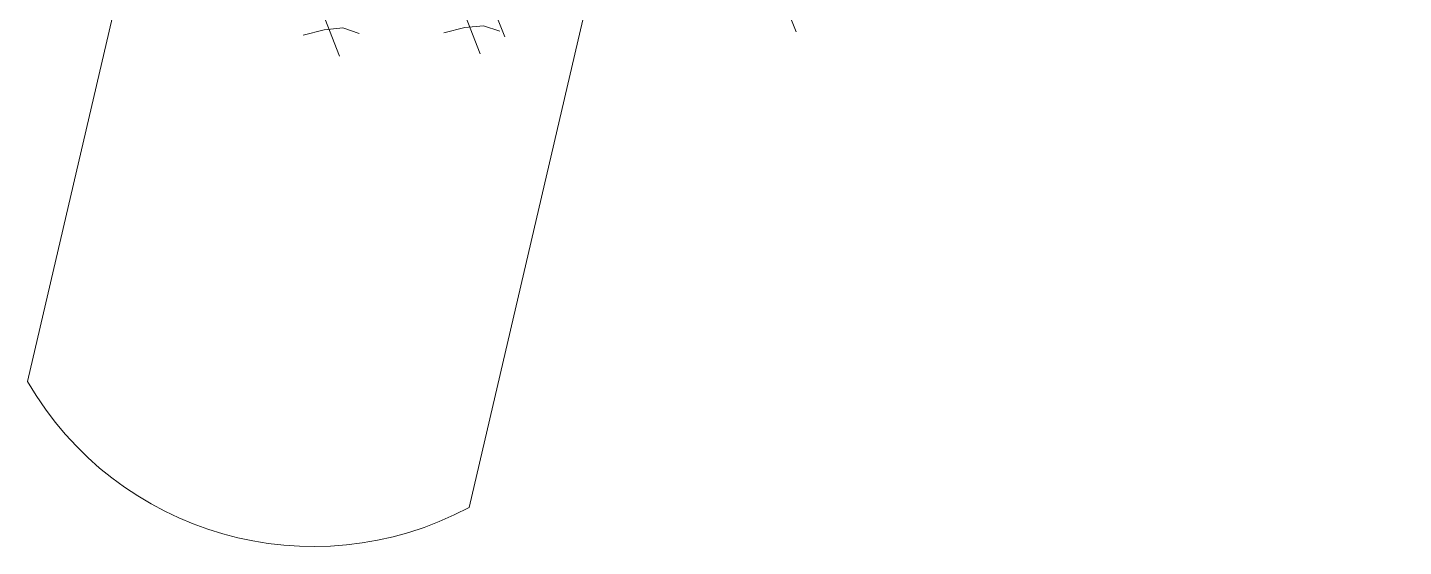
# Model space of a CAD drawing. Header units: millimetres. Extents: x 474016 to 477875, y 2288607 to 2292200.
# Drawn here: x 474291.86 to 474303.86, y 2289398.12 to 2289402.64 of the extents above; entities that cross this region are included whole.
import ezdxf

# ---------------------------------------------------------------- set-up
doc = ezdxf.new("R2010")
doc.units = ezdxf.units.MM
doc.header["$LTSCALE"] = 50
doc.layers.add('EXT', color=3, linetype='Continuous', lineweight=5)
doc.layers.add('JARDINES', color=98, linetype='Continuous', lineweight=13)

# ---------------------------------------------------------------- blocks, each defined once
blk = doc.blocks.new('Plarbol-031')
for points in [[(2.30215, -1.273025), (2.5245, -1.426125)], [(1.09265, -2.1211), (1.314975, -2.2742)], [(1.037375, -2.262125), (1.2597, -2.415225)], [(1.047525, -2.43045), (1.12185, -2.348525), (1.194925, -2.287525), (1.278125, -2.2653)], [(0.45295, -2.671225), (0.675275, -2.824325)], [(0.4631, -2.839575), (0.537425, -2.757625), (0.610475, -2.696625), (0.6937, -2.6744)]]:
    blk.add_lwpolyline(points)

msp = doc.modelspace()

# ---------------------------------------------------------------- linework, layer by layer
at = {"layer": 'JARDINES'}
msp.add_lwpolyline([(474291.86, 2289399.558), (474302.701, 2289446.075, -0.722181), (474306.597, 2289445.167), (474295.711, 2289398.458, -0.404756)], format="xyb", close=True, dxfattribs=at)

# ---------------------------------------------------------------- block references
at = {"layer": 'EXT', "xscale": 1.71989999994179, "yscale": 1.71989999994179, "zscale": 1.71989999994179, "rotation": 325.9356466897348}
msp.add_blockref('Plarbol-031', (474296.339, 2289407.07), dxfattribs=at)

doc.saveas('drawing.dxf')
